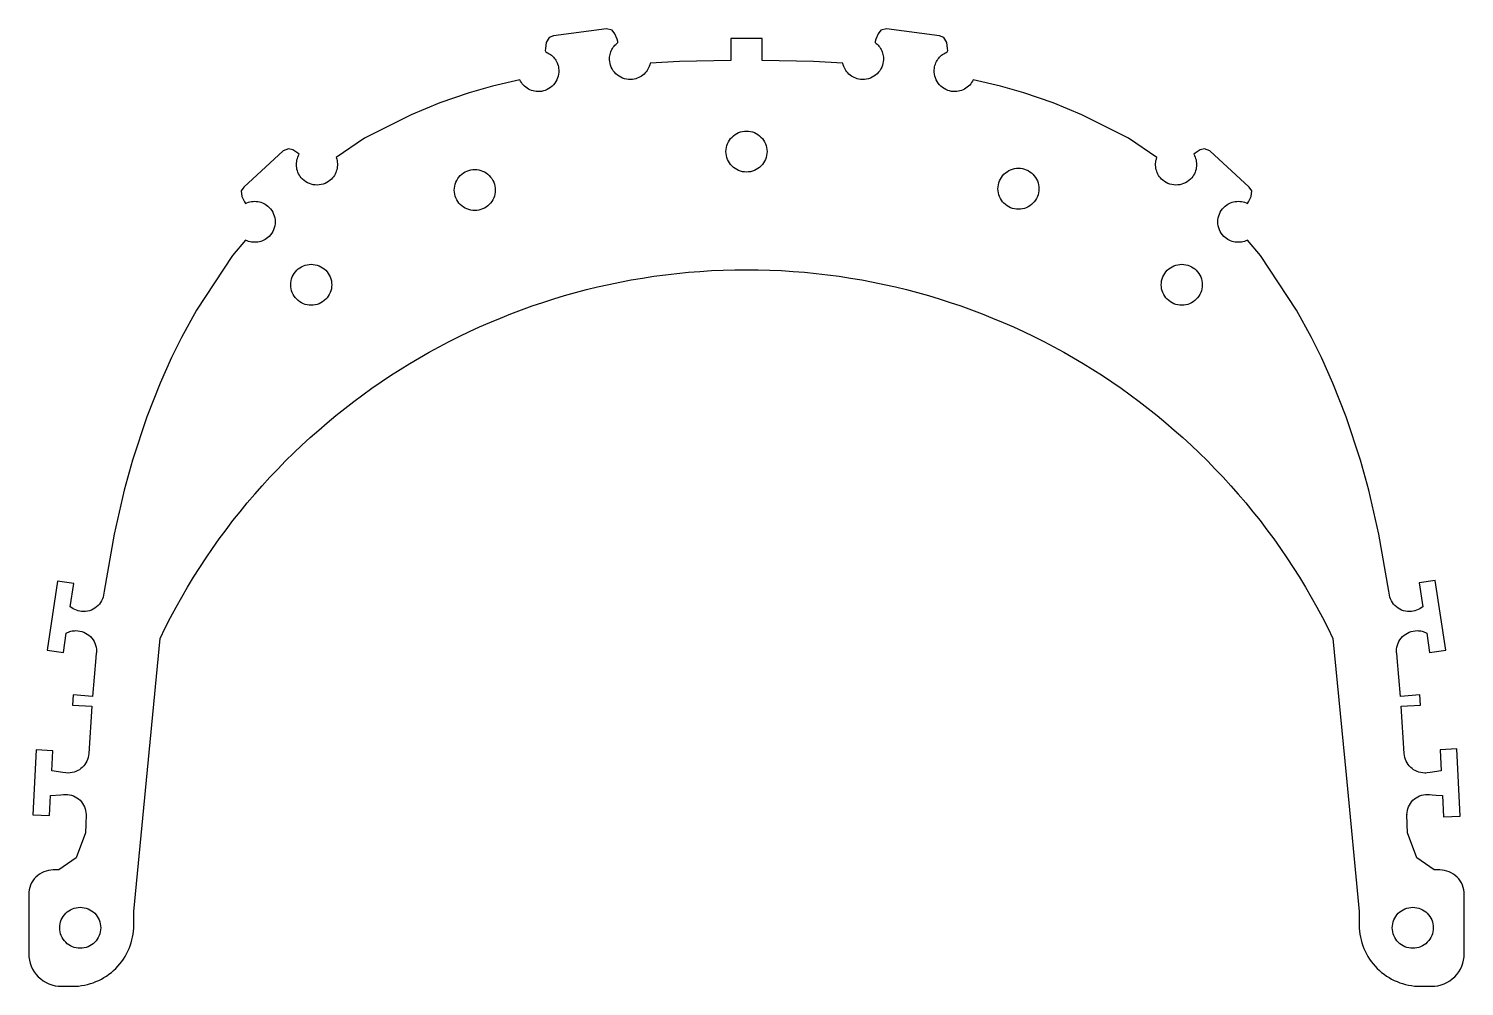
# Model space of a CAD drawing. Extents: x 522 to 697, y 1161 to 1278.
import ezdxf

# ---------------------------------------------------------------- set-up
doc = ezdxf.new("R2010")
doc.units = 0
doc.layers.get('0').update_dxf_attribs({"linetype": 'CONTINUOUS'})

msp = doc.modelspace()

# ---------------------------------------------------------------- linework, layer by layer
for points in [[(548.27, 1256.41), (548.45, 1256.49), (548.63, 1256.56), (548.82, 1256.61), (549.01, 1256.65), (549.2, 1256.67), (549.39, 1256.68), (549.59, 1256.67), (549.78, 1256.65), (549.97, 1256.61), (550.15, 1256.56), (550.34, 1256.49), (550.52, 1256.41), (550.69, 1256.32), (550.86, 1256.21), (551.02, 1256.08), (551.17, 1255.94, -0.414214), (551.17, 1252.39), (551.02, 1252.25), (550.86, 1252.13), (550.69, 1252.02), (550.52, 1251.93), (550.34, 1251.84), (550.16, 1251.78), (549.97, 1251.73), (549.79, 1251.69), (549.6, 1251.67), (549.4, 1251.66), (549.21, 1251.67), (549.02, 1251.69), (548.83, 1251.72), (548.65, 1251.77), (548.46, 1251.84), (548.28, 1251.92), (546.69, 1250.04), (542.26, 1243.36), (540.42, 1240.01), (539.22, 1237.57), (537.81, 1234.42), (536.2, 1230.31), (534.46, 1225), (533.44, 1221.31), (532.19, 1215.92), (530.96, 1208.97, -0.414214), (528.45, 1206.46), (528.22, 1206.47), (528, 1206.5), (527.78, 1206.55), (527.57, 1206.62), (527.37, 1206.71), (527.18, 1206.81), (527, 1206.93), (526.83, 1207.06), (527.25, 1209.88), (525.28, 1210.18), (524, 1201.75), (525.98, 1201.45), (526.33, 1203.83), (526.47, 1203.9), (526.61, 1203.96), (526.76, 1204.01), (526.91, 1204.05), (527.06, 1204.09), (527.21, 1204.11), (527.36, 1204.12), (527.52, 1204.13, -0.414214), (530.03, 1201.62), (530.02, 1201.44), (530.02, 1201.39), (530.01, 1201.41), (529.96, 1200.81), (529.53, 1196.06), (527.17, 1196.28), (527.17, 1196.28), (527.09, 1195.02), (529.45, 1194.89), (529.08, 1189.08), (529.05, 1188.84), (529.01, 1188.6), (528.94, 1188.37), (528.85, 1188.15), (528.74, 1187.94), (528.61, 1187.74), (528.47, 1187.56), (528.3, 1187.39), (528.13, 1187.24), (527.94, 1187.1), (527.74, 1186.99), (527.52, 1186.89), (527.3, 1186.81), (527.06, 1186.75), (526.82, 1186.71), (526.57, 1186.7), (526.28, 1186.72), (525.91, 1186.77), (524.57, 1186.98), (524.71, 1189.42), (522.66, 1189.53), (522.23, 1181.59), (524.28, 1181.48), (524.41, 1183.95), (525.68, 1184.03), (526.01, 1184.06), (526.26, 1184.07, -0.414214), (528.76, 1181.61), (528.72, 1180.38), (528.69, 1179.36), (527.53, 1176.32), (525.41, 1174.83), (524.74, 1174.83, 0.414214), (521.74, 1171.83), (521.74, 1164.59, 0.414214), (525.74, 1160.59), (526.74, 1160.59), (527.1, 1160.59, 0.414214), (534.6, 1168.09), (534.6, 1169.75), (537.81, 1203.18, -0.628631), (681.39, 1203.18), (682.99, 1186.47), (684.6, 1169.75), (684.6, 1168.09, 0.414214), (692.1, 1160.59), (692.46, 1160.59), (693.46, 1160.59, 0.414214), (697.46, 1164.59), (697.46, 1171.83, 0.414214), (694.46, 1174.83), (693.79, 1174.83), (691.67, 1176.32), (690.51, 1179.36), (690.48, 1180.38), (690.44, 1181.67), (690.44, 1181.61, -0.414214), (692.94, 1184.07), (693.19, 1184.06), (693.52, 1184.03), (694.02, 1183.99), (694.79, 1183.95), (694.93, 1181.32), (696.97, 1181.43), (696.53, 1189.64), (694.49, 1189.53), (694.63, 1186.98), (693.29, 1186.77), (692.92, 1186.72), (692.77, 1186.7), (692.63, 1186.7), (692.38, 1186.71), (692.14, 1186.75), (691.9, 1186.81), (691.68, 1186.89), (691.46, 1186.99), (691.26, 1187.1), (691.07, 1187.24), (690.9, 1187.39), (690.73, 1187.56), (690.59, 1187.74), (690.46, 1187.94), (690.35, 1188.15), (690.26, 1188.37), (690.19, 1188.6), (690.15, 1188.84), (690.12, 1189.08), (689.75, 1194.89), (692.11, 1195.02), (692.03, 1196.28), (692.03, 1196.28), (689.67, 1196.06), (689.24, 1200.81), (689.19, 1201.41), (689.18, 1201.39), (689.18, 1201.44), (689.17, 1201.62, -0.414214), (691.68, 1204.13), (691.84, 1204.12), (691.99, 1204.11), (692.14, 1204.09), (692.29, 1204.05), (692.44, 1204.01), (692.59, 1203.96), (692.73, 1203.9), (692.87, 1203.83), (693.22, 1201.45), (695.2, 1201.75), (693.91, 1210.26), (691.93, 1209.96), (692.37, 1207.06), (692.2, 1206.93), (692.02, 1206.81), (691.83, 1206.71), (691.63, 1206.62), (691.42, 1206.55), (691.2, 1206.5), (690.98, 1206.47), (690.75, 1206.46, -0.414214), (688.24, 1208.97), (687.01, 1215.92), (685.76, 1221.31), (684.74, 1225), (683, 1230.31), (681.39, 1234.42), (679.98, 1237.57), (678.78, 1240.01), (676.94, 1243.36), (672.51, 1250.04), (670.91, 1251.92), (670.74, 1251.84), (670.55, 1251.77), (670.37, 1251.72), (670.18, 1251.69), (669.99, 1251.67), (669.8, 1251.66), (669.6, 1251.67), (669.41, 1251.69), (669.23, 1251.73), (669.04, 1251.78), (668.86, 1251.84), (668.68, 1251.93), (668.51, 1252.02), (668.34, 1252.13), (668.18, 1252.25), (668.03, 1252.39, -0.414214), (668.03, 1255.94), (668.18, 1256.08), (668.34, 1256.21), (668.51, 1256.32), (668.68, 1256.41), (668.86, 1256.49), (669.05, 1256.56), (669.23, 1256.61), (669.42, 1256.65), (669.61, 1256.67), (669.81, 1256.68), (670, 1256.67), (670.19, 1256.65), (670.38, 1256.61), (670.57, 1256.56), (670.75, 1256.49), (670.93, 1256.41), (671.05, 1256.6), (671.37, 1257.25), (671.44, 1257.96), (671.14, 1258.43), (666.32, 1262.87), (665.66, 1263.12), (665.12, 1262.97), (664.51, 1262.59), (664.34, 1262.45), (664.44, 1262.28), (664.51, 1262.1), (664.58, 1261.92), (664.63, 1261.74), (664.66, 1261.55), (664.68, 1261.36), (664.69, 1261.17), (664.68, 1260.98), (664.66, 1260.79), (664.63, 1260.61), (664.58, 1260.42), (664.51, 1260.24), (664.43, 1260.06), (664.33, 1259.89), (664.22, 1259.72), (664.1, 1259.56, -0.414214), (660.56, 1259.26), (660.41, 1259.4), (660.28, 1259.54), (660.16, 1259.69), (660.05, 1259.85), (659.96, 1260.02), (659.87, 1260.19), (659.81, 1260.37), (659.75, 1260.55), (659.71, 1260.73), (659.69, 1260.92), (659.67, 1261.11), (659.68, 1261.29), (659.69, 1261.48), (659.72, 1261.67), (659.77, 1261.85), (659.83, 1262.03), (656.34, 1264.4), (650.65, 1267.28), (647.12, 1268.73), (643.54, 1269.96), (640.69, 1270.79), (637.36, 1271.57), (637.27, 1271.39), (637.16, 1271.22), (637.05, 1271.06), (636.92, 1270.91), (636.77, 1270.77), (636.62, 1270.64), (636.46, 1270.52), (636.29, 1270.42), (636.11, 1270.33), (635.93, 1270.25), (635.73, 1270.19), (635.54, 1270.15), (635.34, 1270.12), (635.13, 1270.11), (634.92, 1270.11), (634.71, 1270.14, -0.414214), (632.6, 1272.99), (632.63, 1273.16), (632.67, 1273.32), (632.72, 1273.48), (632.78, 1273.64), (632.86, 1273.79), (632.94, 1273.93), (633.03, 1274.07), (633.13, 1274.2), (633.24, 1274.32), (633.35, 1274.44), (633.47, 1274.55), (633.6, 1274.65), (633.74, 1274.74), (633.88, 1274.82), (634.03, 1274.9), (634.18, 1274.96), (634.23, 1275.15), (634.22, 1275.4), (634.11, 1276.12), (633.76, 1276.73), (633.24, 1276.95), (626.75, 1277.81), (626.06, 1277.64), (625.7, 1277.2), (625.42, 1276.54), (625.35, 1276.23), (625.35, 1276.11), (625.48, 1276.01), (625.6, 1275.9), (625.71, 1275.78), (625.81, 1275.66), (625.91, 1275.53), (626, 1275.39), (626.08, 1275.25), (626.15, 1275.11), (626.21, 1274.96), (626.26, 1274.8), (626.3, 1274.64), (626.33, 1274.48), (626.35, 1274.32), (626.36, 1274.15), (626.36, 1273.98), (626.34, 1273.81, -0.414214), (623.56, 1271.6), (623.36, 1271.64), (623.16, 1271.68), (622.97, 1271.75), (622.79, 1271.82), (622.61, 1271.91), (622.45, 1272.01), (622.29, 1272.13), (622.14, 1272.25), (622.01, 1272.39), (621.88, 1272.54), (621.77, 1272.69), (621.67, 1272.86), (621.58, 1273.03), (621.5, 1273.2), (621.44, 1273.39), (621.39, 1273.58), (617.81, 1273.79), (611.52, 1273.91), (611.52, 1276.61), (609.6, 1276.61), (607.68, 1276.61), (607.68, 1273.91), (601.39, 1273.79), (597.81, 1273.58), (597.76, 1273.39), (597.7, 1273.2), (597.62, 1273.03), (597.53, 1272.86), (597.43, 1272.69), (597.32, 1272.54), (597.19, 1272.39), (597.06, 1272.25), (596.91, 1272.13), (596.75, 1272.01), (596.59, 1271.91), (596.41, 1271.82), (596.23, 1271.75), (596.04, 1271.68), (595.84, 1271.64), (595.64, 1271.6, -0.414214), (592.86, 1273.81), (592.84, 1273.98), (592.84, 1274.15), (592.85, 1274.32), (592.87, 1274.48), (592.9, 1274.65), (592.94, 1274.8), (592.99, 1274.96), (593.05, 1275.11), (593.12, 1275.25), (593.2, 1275.39), (593.29, 1275.53), (593.39, 1275.66), (593.49, 1275.78), (593.6, 1275.89), (593.72, 1276), (593.85, 1276.1), (593.85, 1276.23), (593.78, 1276.54), (593.5, 1277.2), (593.14, 1277.64), (592.45, 1277.81), (585.96, 1276.95), (585.44, 1276.73), (585.09, 1276.12), (584.98, 1275.4), (584.97, 1275.15), (585.02, 1274.96), (585.17, 1274.9), (585.32, 1274.82), (585.46, 1274.74), (585.59, 1274.65), (585.72, 1274.55), (585.85, 1274.44), (585.96, 1274.33), (586.07, 1274.2), (586.17, 1274.07), (586.26, 1273.94), (586.34, 1273.79), (586.41, 1273.64), (586.48, 1273.49), (586.53, 1273.32), (586.57, 1273.16), (586.6, 1272.99, -0.414214), (584.49, 1270.14), (584.28, 1270.11), (584.07, 1270.11), (583.86, 1270.12), (583.66, 1270.15), (583.47, 1270.19), (583.27, 1270.25), (583.09, 1270.33), (582.91, 1270.42), (582.74, 1270.52), (582.58, 1270.64), (582.43, 1270.77), (582.29, 1270.91), (582.15, 1271.06), (582.04, 1271.22), (581.93, 1271.39), (581.84, 1271.57), (578.51, 1270.79), (575.66, 1269.96), (572.08, 1268.73), (568.55, 1267.28), (562.86, 1264.4), (559.38, 1262.03), (559.44, 1261.85), (559.48, 1261.67), (559.51, 1261.48), (559.52, 1261.29), (559.53, 1261.11), (559.51, 1260.92), (559.49, 1260.73), (559.45, 1260.55), (559.39, 1260.37), (559.33, 1260.19), (559.24, 1260.02), (559.15, 1259.85), (559.04, 1259.69), (558.92, 1259.54), (558.79, 1259.4), (558.64, 1259.26, -0.414214), (555.1, 1259.56), (554.98, 1259.72), (554.87, 1259.89), (554.77, 1260.06), (554.69, 1260.24), (554.62, 1260.42), (554.57, 1260.61), (554.54, 1260.79), (554.52, 1260.98), (554.51, 1261.17), (554.51, 1261.36), (554.54, 1261.55), (554.57, 1261.74), (554.62, 1261.92), (554.68, 1262.1), (554.76, 1262.28), (554.85, 1262.45), (554.69, 1262.59), (554.08, 1262.97), (553.54, 1263.12), (552.88, 1262.87), (548.06, 1258.43), (547.76, 1257.96), (547.83, 1257.25), (548.15, 1256.6)], [(607.09, 1262.77, -0.414214), (609.6, 1265.28, -0.414214), (612.11, 1262.77, -0.414214), (609.6, 1260.26, -0.414214)], [(573.83, 1258.06, -0.414214), (576.34, 1260.57, -0.414214), (578.85, 1258.06, -0.414214), (576.34, 1255.55, -0.414214)], [(642.89, 1260.73, -0.414214), (645.4, 1258.22, -0.414214), (642.89, 1255.71, -0.414214), (640.38, 1258.22, -0.414214)], [(556.32, 1243.95, -0.414214), (553.81, 1246.46, -0.414214), (556.32, 1248.97, -0.414214), (558.83, 1246.46, -0.414214)], [(665.39, 1246.46, -0.414214), (662.88, 1243.95, -0.414214), (660.37, 1246.46, -0.414214), (662.88, 1248.97, -0.414214)], [(528.04, 1170.26, -0.414214), (530.55, 1167.75, -0.414214), (528.04, 1165.24, -0.414214), (525.53, 1167.75, -0.414214)], [(688.65, 1167.75, -0.414214), (691.16, 1170.26, -0.414214), (693.67, 1167.75, -0.414214), (691.16, 1165.24, -0.414214)]]:
    msp.add_lwpolyline(points, format="xyb", close=True)

doc.saveas('drawing.dxf')
